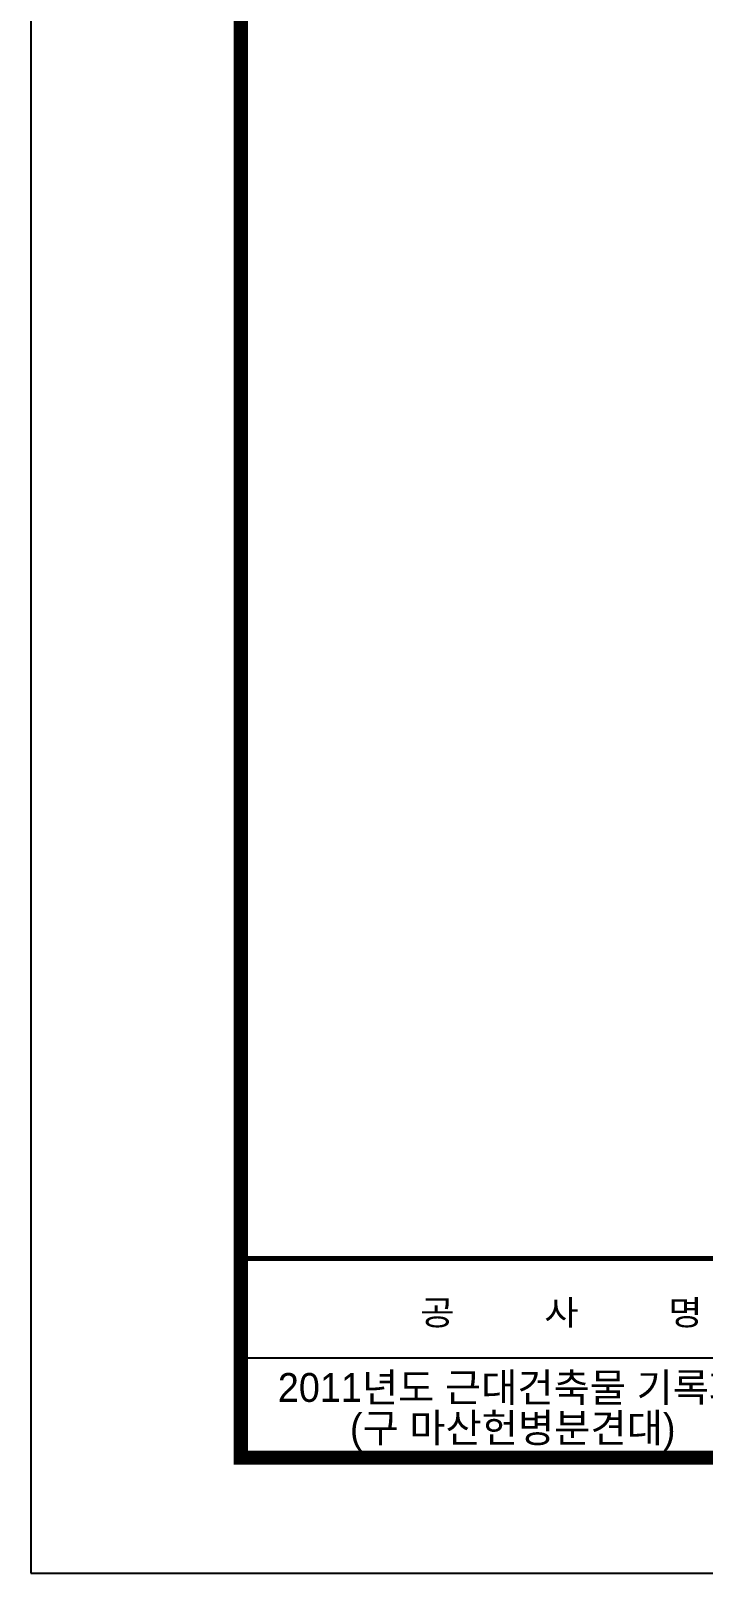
# Model space of a CAD drawing. Extents: x 383128 to 416768, y -129942 to -106182.
# Drawn here: x 383128 to 388250, y -129942 to -118193 of the extents above; entities that cross this region are included whole.
import ezdxf

# ---------------------------------------------------------------- set-up
doc = ezdxf.new("R2010")
doc.units = 0
doc.header["$LTSCALE"] = 50
doc.header["$MEASUREMENT"] = 0
for name, color, linetype in [('COR', 4, 'CONTINUOUS'), ('HAT', 5, 'CONTINUOUS'), ('WAL', 3, 'CONTINUOUS')]:
    doc.layers.add(name, color=color, linetype=linetype)
doc.styles.add('HY울릉도M', font='HYWULM_0.TTF')

# ---------------------------------------------------------------- blocks, each defined once
blk = doc.blocks.new('20')
at = {"layer": 'COR', "linetype": 'Continuous'}
blk.add_line((308324, -55502), (230424, -55502), dxfattribs=at)
blk.add_line((308324, -55502), (230424, -55502), dxfattribs=at)
at = {"layer": 'COR', "linetype": 'Continuous', "const_width": 270}
blk.add_lwpolyline([(230424, -2398), (230424, -57398), (308324, -57398), (308324, -2398)], close=True, dxfattribs=at)
at = {"layer": 'COR', "linetype": 'Continuous', "const_width": 94.8}
blk.add_lwpolyline([(308324, -53606), (230424, -53606)], dxfattribs=at)
at = {"layer": 'HAT'}
for p, q in [((226424, -198), (226424, -59598)), ((226424, -59598), (310524, -59598))]:
    blk.add_line(p, q, dxfattribs=at)
at = {"layer": 'WAL', "linetype": 'Continuous', "style": 'HY울릉도M', "width": 1.1}
blk.add_text('공         사         명', height=474.35, dxfattribs=at).set_placement((233841, -54872))

msp = doc.modelspace()

# ---------------------------------------------------------------- block references
at = {"layer": 'WAL', "xscale": 0.4000000000232831, "yscale": 0.4000000000232831, "zscale": 0.4000000000000001}
msp.add_blockref('20', (292558.11896, -106102.54601), dxfattribs=at)

# ---------------------------------------------------------------- texts
at = {"layer": 'WAL', "linetype": 'Continuous', "style": 'HY울릉도M'}
for s, p in [('2011년도 근대건축물 기록화사업', (385009.73759, -128637.35758)), ('(구 마산헌병분견대)', (385558.98603, -128945.71535))]:
    msp.add_text(s, height=220, dxfattribs=at).set_placement(p)

doc.saveas('drawing.dxf')
